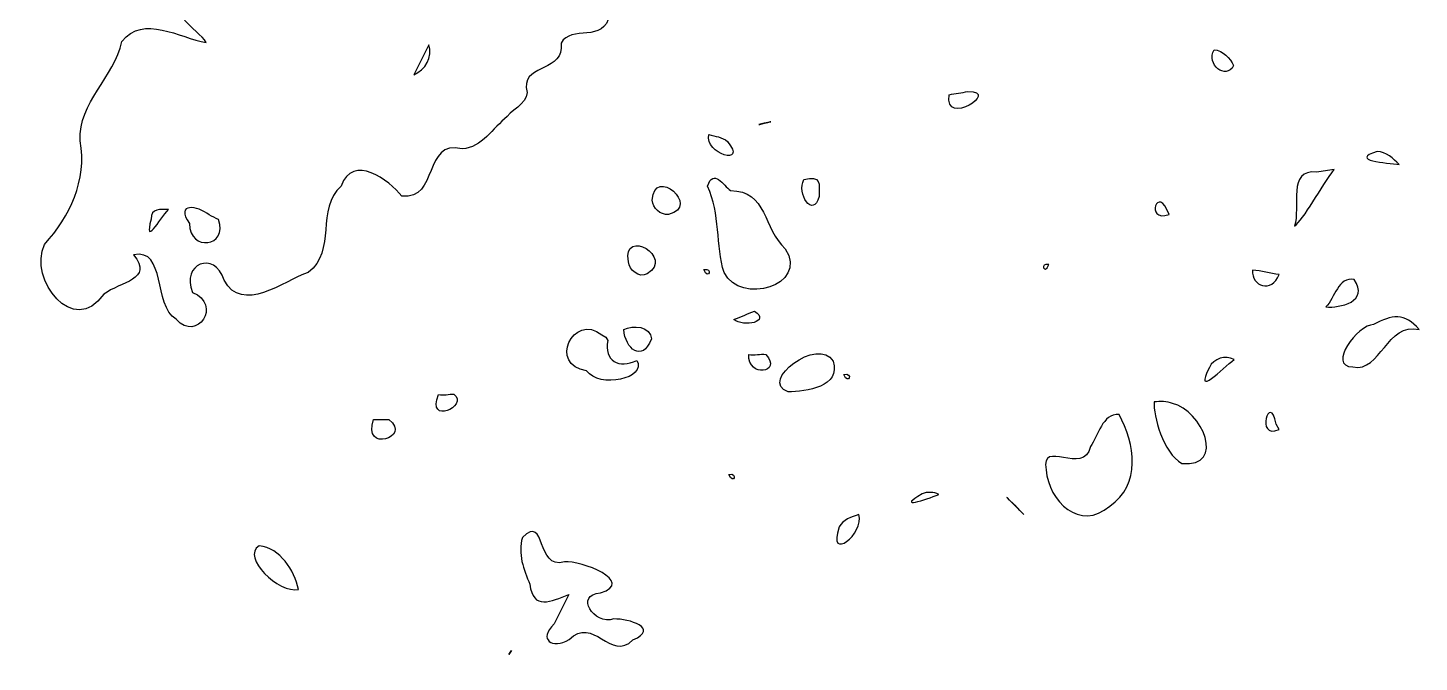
# Model space of a CAD drawing. Header units: centimetres. Extents: x -10.8 to 7.1, y -6.8 to 6.6.
# Drawn here: x 0.229 to 1.887, y -4.136 to -3.379 of the extents above; entities that cross this region are included whole.
import ezdxf

# ---------------------------------------------------------------- set-up
doc = ezdxf.new("R2010")
doc.units = ezdxf.units.CM
doc.header["$MEASUREMENT"] = 0
doc.layers.add('Layer 1', color=7, linetype='Continuous')

msp = doc.modelspace()

# ---------------------------------------------------------------- linework, layer by layer
at = {"layer": 'Layer 1'}
for points, knots in [([(0.86575, -3.13124), (0.85661, -3.14041), (0.87076, -3.16453), (0.85048, -3.14718), (0.85048, -3.14718), (0.81396, -3.12699), (0.76964, -3.15635), (0.74378, -3.18075), (0.74378, -3.18075), (0.7464, -3.21548), (0.81424, -3.19541), (0.79037, -3.23932), (0.79037, -3.23932), (0.79596, -3.26402), (0.77169, -3.2549), (0.75687, -3.25648), (0.75687, -3.25648), (0.74445, -3.24873), (0.79124, -3.20666), (0.75244, -3.21026), (0.75244, -3.21026), (0.70326, -3.18142), (0.7033, -3.27168), (0.73242, -3.29266), (0.73242, -3.29266), (0.74634, -3.29946), (0.76727, -3.30524), (0.74227, -3.31618), (0.74227, -3.31618), (0.72828, -3.33198), (0.69937, -3.34842), (0.70621, -3.31327), (0.70621, -3.31327), (0.70557, -3.27704), (0.65143, -3.28225), (0.6411, -3.26948), (0.6411, -3.26948), (0.65962, -3.24691), (0.6796, -3.18382), (0.62812, -3.1963), (0.62812, -3.1963), (0.58823, -3.21398), (0.60562, -3.27236), (0.57926, -3.29576), (0.57926, -3.29576), (0.5418, -3.28258), (0.51246, -3.30486), (0.47774, -3.31208), (0.47774, -3.31208), (0.46276, -3.28722), (0.52526, -3.28032), (0.53349, -3.25479), (0.53349, -3.25479), (0.56387, -3.22102), (0.50504, -3.20812), (0.48707, -3.23503), (0.48707, -3.23503), (0.44739, -3.25377), (0.4191, -3.28459), (0.41599, -3.33015), (0.41599, -3.33015), (0.38577, -3.35933), (0.43215, -3.38057), (0.44117, -3.39719), (0.44117, -3.39719), (0.40941, -3.39167), (0.36626, -3.36296), (0.34085, -3.39577), (0.34085, -3.39577), (0.33164, -3.43845), (0.28847, -3.46862), (0.2912, -3.51425), (0.2912, -3.51425), (0.29933, -3.56211), (0.27856, -3.60418), (0.24869, -3.63788), (0.24869, -3.63788), (0.22862, -3.6797), (0.28365, -3.7495), (0.31913, -3.69746), (0.31913, -3.69746), (0.33877, -3.68213), (0.37912, -3.68036), (0.3547, -3.65033), (0.3547, -3.65033), (0.39366, -3.64211), (0.3779, -3.71019), (0.40537, -3.72732), (0.40537, -3.72732), (0.43061, -3.75542), (0.46049, -3.7095), (0.42501, -3.69524), (0.42501, -3.69524), (0.4107, -3.6615), (0.45103, -3.64422), (0.46265, -3.68073), (0.46265, -3.68073), (0.48409, -3.72118), (0.53329, -3.68191), (0.563, -3.67128), (0.563, -3.67128), (0.59651, -3.6458), (0.57183, -3.5954), (0.60196, -3.56828), (0.60196, -3.56828), (0.61601, -3.52887), (0.65956, -3.56118), (0.67435, -3.58032), (0.67435, -3.58032), (0.7189, -3.58541), (0.69906, -3.51225), (0.74619, -3.524), (0.74619, -3.524), (0.77028, -3.52226), (0.78263, -3.49911), (0.80014, -3.48547), (0.80014, -3.48547), (0.80863, -3.47433), (0.82854, -3.46785), (0.8227, -3.45088), (0.8227, -3.45088), (0.82145, -3.42165), (0.86838, -3.43274), (0.86433, -3.39766), (0.86433, -3.39766), (0.87572, -3.37556), (0.91569, -3.39876), (0.92217, -3.36382), (0.92217, -3.36382), (0.93421, -3.32857), (0.88019, -3.35611), (0.87651, -3.32222), (0.87651, -3.32222), (0.8555, -3.29739), (0.91528, -3.27655), (0.88904, -3.24646), (0.88904, -3.24646), (0.88127, -3.23086), (0.87119, -3.1889), (0.90267, -3.20916), (0.90267, -3.20916), (0.93627, -3.21523), (0.95787, -3.15), (0.91819, -3.14767), (0.91819, -3.14767), (0.89369, -3.15856), (0.87523, -3.16214), (0.87866, -3.1351), (0.87866, -3.1351), (0.87866, -3.1351), (0.8718, -3.13348), (0.8718, -3.13348), (0.8718, -3.13348), (0.8718, -3.13348), (0.86575, -3.13125), (0.86575, -3.13125), (0.86575, -3.13125), (0.86575, -3.13125), (0.86575, -3.13124), (0.86575, -3.13124)], [0, 0, 0, 0, 0.0243902, 0.0243902, 0.0243902, 0.0243902, 0.0487805, 0.0487805, 0.0487805, 0.0487805, 0.0731707, 0.0731707, 0.0731707, 0.0731707, 0.097561, 0.097561, 0.097561, 0.097561, 0.1219512, 0.1219512, 0.1219512, 0.1219512, 0.1463415, 0.1463415, 0.1463415, 0.1463415, 0.1707317, 0.1707317, 0.1707317, 0.1707317, 0.195122, 0.195122, 0.195122, 0.195122, 0.2195122, 0.2195122, 0.2195122, 0.2195122, 0.2439024, 0.2439024, 0.2439024, 0.2439024, 0.2682927, 0.2682927, 0.2682927, 0.2682927, 0.2926829, 0.2926829, 0.2926829, 0.2926829, 0.3170732, 0.3170732, 0.3170732, 0.3170732, 0.3414634, 0.3414634, 0.3414634, 0.3414634, 0.3658537, 0.3658537, 0.3658537, 0.3658537, 0.3902439, 0.3902439, 0.3902439, 0.3902439, 0.4146341, 0.4146341, 0.4146341, 0.4146341, 0.4390244, 0.4390244, 0.4390244, 0.4390244, 0.4634146, 0.4634146, 0.4634146, 0.4634146, 0.4878049, 0.4878049, 0.4878049, 0.4878049, 0.5121951, 0.5121951, 0.5121951, 0.5121951, 0.5365854, 0.5365854, 0.5365854, 0.5365854, 0.5609756, 0.5609756, 0.5609756, 0.5609756, 0.5853659, 0.5853659, 0.5853659, 0.5853659, 0.6097561, 0.6097561, 0.6097561, 0.6097561, 0.6341463, 0.6341463, 0.6341463, 0.6341463, 0.6585366, 0.6585366, 0.6585366, 0.6585366, 0.6829268, 0.6829268, 0.6829268, 0.6829268, 0.7073171, 0.7073171, 0.7073171, 0.7073171, 0.7317073, 0.7317073, 0.7317073, 0.7317073, 0.7560976, 0.7560976, 0.7560976, 0.7560976, 0.7804878, 0.7804878, 0.7804878, 0.7804878, 0.804878, 0.804878, 0.804878, 0.804878, 0.8292683, 0.8292683, 0.8292683, 0.8292683, 0.8536585, 0.8536585, 0.8536585, 0.8536585, 0.8780488, 0.8780488, 0.8780488, 0.8780488, 0.902439, 0.902439, 0.902439, 0.902439, 0.9268293, 0.9268293, 0.9268293, 0.9268293, 0.9512195, 0.9512195, 0.9512195, 0.9512195, 1, 1, 1, 1]), ([(0.6886, -3.43539), (0.6886, -3.43539), (0.70649, -3.39961), (0.70649, -3.39961), (0.70649, -3.39961), (0.71193, -3.4143), (0.70232, -3.42977), (0.6886, -3.43539)], [0, 0, 0, 0, 0.3333333, 0.3333333, 0.3333333, 0.3333333, 1, 1, 1, 1]), ([(1.64276, -3.40557), (1.63269, -3.42357), (1.65716, -3.442), (1.66592, -3.42462), (1.66592, -3.42462), (1.66201, -3.41539), (1.65312, -3.40658), (1.64276, -3.40557)], [0, 0, 0, 0, 0.3333333, 0.3333333, 0.3333333, 0.3333333, 1, 1, 1, 1]), ([(1.32683, -3.45926), (1.32049, -3.49913), (1.38919, -3.45438), (1.34908, -3.45555), (1.34908, -3.45555), (1.34166, -3.45679), (1.33425, -3.45802), (1.32683, -3.45926)], [0, 0, 0, 0, 0.3333333, 0.3333333, 0.3333333, 0.3333333, 1, 1, 1, 1]), ([(1.10015, -3.49504), (1.11983, -3.49012), (1.11763, -3.49067), (1.10119, -3.49478), (1.10119, -3.49478), (1.10119, -3.49478), (1.10015, -3.49504), (1.10015, -3.49504)], [0, 0, 0, 0, 0.3333333, 0.3333333, 0.3333333, 0.3333333, 1, 1, 1, 1]), ([(1.04047, -3.50696), (1.0349, -3.52992), (1.08749, -3.54534), (1.06254, -3.515), (1.06254, -3.515), (1.05635, -3.50972), (1.04801, -3.50897), (1.04047, -3.50696)], [0, 0, 0, 0, 0.3333333, 0.3333333, 0.3333333, 0.3333333, 1, 1, 1, 1]), ([(1.86342, -3.54274), (1.8492, -3.54059), (1.80254, -3.5381), (1.83712, -3.52703), (1.83712, -3.52703), (1.84781, -3.52772), (1.85641, -3.53535), (1.86342, -3.54274)], [0, 0, 0, 0, 0.3333333, 0.3333333, 0.3333333, 0.3333333, 1, 1, 1, 1]), ([(0.99246, -3.6022), (1.03137, -3.59271), (0.97541, -3.54371), (0.97299, -3.58501), (0.97299, -3.58501), (0.97341, -3.59473), (0.98277, -3.60297), (0.99246, -3.6022)], [0, 0, 0, 0, 0.3333333, 0.3333333, 0.3333333, 0.3333333, 1, 1, 1, 1]), ([(1.0389, -3.5685), (1.05426, -3.60148), (1.04869, -3.63892), (1.05854, -3.67163), (1.05854, -3.67163), (1.07827, -3.71052), (1.15962, -3.68783), (1.1316, -3.64323), (1.1316, -3.64323), (1.10544, -3.61966), (1.10977, -3.57321), (1.06625, -3.57377), (1.06625, -3.57377), (1.05772, -3.56752), (1.0461, -3.54658), (1.03891, -3.5685), (1.03891, -3.5685), (1.03891, -3.5685), (1.0389, -3.5685), (1.0389, -3.5685)], [0, 0, 0, 0, 0.1666667, 0.1666667, 0.1666667, 0.1666667, 0.3333333, 0.3333333, 0.3333333, 0.3333333, 0.5, 0.5, 0.5, 0.5, 0.6666667, 0.6666667, 0.6666667, 0.6666667, 1, 1, 1, 1]), ([(1.78588, -3.54871), (1.77098, -3.56869), (1.74901, -3.60873), (1.73854, -3.61617), (1.73854, -3.61617), (1.74612, -3.5935), (1.72935, -3.54769), (1.765, -3.55169), (1.765, -3.55169), (1.77196, -3.5507), (1.77891, -3.5497), (1.78587, -3.54871), (1.78587, -3.54871), (1.78587, -3.54871), (1.78588, -3.54871), (1.78588, -3.54871)], [0, 0, 0, 0, 0.2, 0.2, 0.2, 0.2, 0.4, 0.4, 0.4, 0.4, 0.6, 0.6, 0.6, 0.6, 1, 1, 1, 1]), ([(1.15372, -3.56063), (1.14425, -3.57703), (1.16512, -3.60775), (1.17197, -3.58061), (1.17197, -3.58061), (1.17219, -3.56468), (1.17448, -3.5555), (1.15372, -3.56063)], [0, 0, 0, 0, 0.3333333, 0.3333333, 0.3333333, 0.3333333, 1, 1, 1, 1]), ([(0.39639, -3.59641), (0.38545, -3.60759), (0.36664, -3.64217), (0.37561, -3.60785), (0.37561, -3.60785), (0.37516, -3.59414), (0.38729, -3.59645), (0.39639, -3.59641)], [0, 0, 0, 0, 0.3333333, 0.3333333, 0.3333333, 0.3333333, 1, 1, 1, 1]), ([(0.456, -3.60834), (0.4677, -3.64095), (0.42153, -3.64701), (0.42122, -3.61317), (0.42122, -3.61317), (0.40396, -3.58749), (0.43128, -3.59157), (0.44476, -3.60272), (0.44476, -3.60272), (0.44851, -3.60459), (0.45225, -3.60647), (0.456, -3.60834)], [0, 0, 0, 0, 0.25, 0.25, 0.25, 0.25, 0.5, 0.5, 0.5, 0.5, 1, 1, 1, 1]), ([(0.96693, -3.67292), (1.00026, -3.65358), (0.93736, -3.61701), (0.94453, -3.65853), (0.94453, -3.65853), (0.94572, -3.66837), (0.957, -3.67857), (0.96693, -3.67292)], [0, 0, 0, 0, 0.3333333, 0.3333333, 0.3333333, 0.3333333, 1, 1, 1, 1]), ([(1.72019, -3.67394), (1.7116, -3.69604), (1.68703, -3.68833), (1.68869, -3.66873), (1.68869, -3.66873), (1.69921, -3.66899), (1.70958, -3.67306), (1.72019, -3.67394)], [0, 0, 0, 0, 0.3333333, 0.3333333, 0.3333333, 0.3333333, 1, 1, 1, 1]), ([(1.80964, -3.6799), (1.82842, -3.70606), (1.79225, -3.71427), (1.77603, -3.71242), (1.77603, -3.71242), (1.78668, -3.70192), (1.79071, -3.676), (1.80964, -3.6799)], [0, 0, 0, 0, 0.3333333, 0.3333333, 0.3333333, 0.3333333, 1, 1, 1, 1]), ([(0.91306, -3.74568), (0.87811, -3.71906), (0.84912, -3.78254), (0.89475, -3.78867), (0.89475, -3.78867), (0.90964, -3.81045), (0.96749, -3.79784), (0.95465, -3.77627), (0.95465, -3.77627), (0.93334, -3.78713), (0.91494, -3.77702), (0.92007, -3.75241), (0.92007, -3.75241), (0.92007, -3.75241), (0.91756, -3.74863), (0.91756, -3.74863), (0.91756, -3.74863), (0.91756, -3.74863), (0.91305, -3.74568), (0.91305, -3.74568), (0.91305, -3.74568), (0.91305, -3.74568), (0.91306, -3.74568), (0.91306, -3.74568)], [0, 0, 0, 0, 0.1428571, 0.1428571, 0.1428571, 0.1428571, 0.2857143, 0.2857143, 0.2857143, 0.2857143, 0.4285714, 0.4285714, 0.4285714, 0.4285714, 0.5714286, 0.5714286, 0.5714286, 0.5714286, 0.7142857, 0.7142857, 0.7142857, 0.7142857, 1, 1, 1, 1]), ([(1.07019, -3.72761), (1.08235, -3.7369), (1.11449, -3.7305), (1.09484, -3.71757), (1.09484, -3.71757), (1.08654, -3.72069), (1.07855, -3.72459), (1.07019, -3.72761)], [0, 0, 0, 0, 0.3333333, 0.3333333, 0.3333333, 0.3333333, 1, 1, 1, 1]), ([(1.88721, -3.73954), (1.8486, -3.73016), (1.84144, -3.79112), (1.8082, -3.78412), (1.8082, -3.78412), (1.77674, -3.78367), (1.81399, -3.73321), (1.83293, -3.73365), (1.83293, -3.73365), (1.85469, -3.72157), (1.86962, -3.71929), (1.88721, -3.73954)], [0, 0, 0, 0, 0.25, 0.25, 0.25, 0.25, 0.5, 0.5, 0.5, 0.5, 1, 1, 1, 1]), ([(0.93902, -3.73954), (0.9407, -3.76228), (0.96107, -3.77944), (0.9719, -3.75078), (0.9719, -3.75078), (0.97179, -3.73531), (0.9494, -3.73394), (0.93902, -3.73954)], [0, 0, 0, 0, 0.3333333, 0.3333333, 0.3333333, 0.3333333, 1, 1, 1, 1]), ([(1.18845, -3.77722), (1.17158, -3.747), (1.09906, -3.80122), (1.13492, -3.81373), (1.13492, -3.81373), (1.15581, -3.81394), (1.19898, -3.80778), (1.18845, -3.77722)], [0, 0, 0, 0, 0.3333333, 0.3333333, 0.3333333, 0.3333333, 1, 1, 1, 1]), ([(1.08809, -3.76935), (1.0867, -3.79745), (1.12833, -3.79115), (1.10845, -3.76921), (1.10845, -3.76921), (1.10164, -3.76823), (1.09489, -3.77045), (1.08809, -3.76935)], [0, 0, 0, 0, 0.3333333, 0.3333333, 0.3333333, 0.3333333, 1, 1, 1, 1]), ([(1.66655, -3.77532), (1.65314, -3.7853), (1.6181, -3.82241), (1.63708, -3.78473), (1.63708, -3.78473), (1.64243, -3.77369), (1.65587, -3.76987), (1.66655, -3.77532)], [0, 0, 0, 0, 0.3333333, 0.3333333, 0.3333333, 0.3333333, 1, 1, 1, 1]), ([(1.72023, -3.8588), (1.69082, -3.8716), (1.70958, -3.81303), (1.71673, -3.8523), (1.71673, -3.8523), (1.71673, -3.8523), (1.72023, -3.8588), (1.72023, -3.8588)], [0, 0, 0, 0, 0.3333333, 0.3333333, 0.3333333, 0.3333333, 1, 1, 1, 1]), ([(0.71837, -3.81706), (0.70295, -3.85418), (0.75492, -3.83102), (0.73664, -3.81656), (0.73664, -3.81656), (0.73055, -3.81646), (0.72444, -3.81834), (0.71837, -3.81706)], [0, 0, 0, 0, 0.3333333, 0.3333333, 0.3333333, 0.3333333, 1, 1, 1, 1]), ([(1.59327, -3.82785), (1.62774, -3.83478), (1.65855, -3.90521), (1.60416, -3.89923), (1.60416, -3.89923), (1.58197, -3.88682), (1.57013, -3.84201), (1.57131, -3.8259), (1.57131, -3.8259), (1.57862, -3.82499), (1.58632, -3.82517), (1.59327, -3.82785)], [0, 0, 0, 0, 0.25, 0.25, 0.25, 0.25, 0.5, 0.5, 0.5, 0.5, 1, 1, 1, 1]), ([(0.64084, -3.84688), (0.62614, -3.8872), (0.68727, -3.86818), (0.659, -3.84688), (0.659, -3.84688), (0.65295, -3.84673), (0.64689, -3.84704), (0.64084, -3.84688)], [0, 0, 0, 0, 0.3333333, 0.3333333, 0.3333333, 0.3333333, 1, 1, 1, 1]), ([(1.5294, -3.84091), (1.54847, -3.87546), (1.55633, -3.92491), (1.51834, -3.95018), (1.51834, -3.95018), (1.48298, -3.98089), (1.4456, -3.94453), (1.44254, -3.90694), (1.44254, -3.90694), (1.43529, -3.86867), (1.48773, -3.91532), (1.49531, -3.87907), (1.49531, -3.87907), (1.50465, -3.86645), (1.50954, -3.83959), (1.5294, -3.84092), (1.5294, -3.84092), (1.5294, -3.84092), (1.5294, -3.84091), (1.5294, -3.84091)], [0, 0, 0, 0, 0.1666667, 0.1666667, 0.1666667, 0.1666667, 0.3333333, 0.3333333, 0.3333333, 0.3333333, 0.5, 0.5, 0.5, 0.5, 0.6666667, 0.6666667, 0.6666667, 0.6666667, 1, 1, 1, 1]), ([(1.3147, -3.93633), (1.29895, -3.94245), (1.26291, -3.95445), (1.29475, -3.93549), (1.29475, -3.93549), (1.30112, -3.9328), (1.30855, -3.93327), (1.3147, -3.93633)], [0, 0, 0, 0, 0.3333333, 0.3333333, 0.3333333, 0.3333333, 1, 1, 1, 1]), ([(1.41608, -3.96018), (1.41125, -3.95535), (1.39198, -3.93608), (1.39638, -3.94048), (1.39638, -3.94048), (1.40295, -3.94705), (1.40951, -3.95361), (1.41608, -3.96018)], [0, 0, 0, 0, 0.3333333, 0.3333333, 0.3333333, 0.3333333, 1, 1, 1, 1]), ([(0.81821, -3.98755), (0.84739, -3.95901), (0.83343, -4.02681), (0.86845, -4.01678), (0.86845, -4.01678), (0.88778, -4.01463), (0.95395, -4.04043), (0.91115, -4.05376), (0.91115, -4.05376), (0.88027, -4.0555), (0.90332, -4.09253), (0.92707, -4.08486), (0.92707, -4.08486), (0.94512, -4.0845), (0.98251, -4.09568), (0.94988, -4.10992), (0.94988, -4.10992), (0.92364, -4.13643), (0.90212, -4.07985), (0.87403, -4.10954), (0.87403, -4.10954), (0.85351, -4.12132), (0.83682, -4.10942), (0.85588, -4.09068), (0.85588, -4.09068), (0.85588, -4.09068), (0.87343, -4.05559), (0.87343, -4.05559), (0.87343, -4.05559), (0.85233, -4.06415), (0.83066, -4.07464), (0.82714, -4.0435), (0.82714, -4.0435), (0.81962, -4.02613), (0.81247, -4.00653), (0.81821, -3.98754), (0.81821, -3.98754), (0.81821, -3.98754), (0.81821, -3.98755), (0.81821, -3.98755)], [0, 0, 0, 0, 0.0909091, 0.0909091, 0.0909091, 0.0909091, 0.1818182, 0.1818182, 0.1818182, 0.1818182, 0.2727273, 0.2727273, 0.2727273, 0.2727273, 0.3636364, 0.3636364, 0.3636364, 0.3636364, 0.4545455, 0.4545455, 0.4545455, 0.4545455, 0.5454545, 0.5454545, 0.5454545, 0.5454545, 0.6363636, 0.6363636, 0.6363636, 0.6363636, 0.7272727, 0.7272727, 0.7272727, 0.7272727, 0.8181818, 0.8181818, 0.8181818, 0.8181818, 1, 1, 1, 1]), ([(1.21929, -3.96018), (1.22639, -3.98299), (1.18116, -4.01834), (1.19582, -3.97507), (1.19582, -3.97507), (1.20002, -3.96594), (1.21068, -3.96329), (1.21929, -3.96018)], [0, 0, 0, 0, 0.3333333, 0.3333333, 0.3333333, 0.3333333, 1, 1, 1, 1]), ([(0.5514, -4.04963), (0.52781, -4.05484), (0.48259, -4.01098), (0.50421, -3.99744), (0.50421, -3.99744), (0.53032, -4.00086), (0.54559, -4.02621), (0.5514, -4.04963)], [0, 0, 0, 0, 0.3333333, 0.3333333, 0.3333333, 0.3333333, 1, 1, 1, 1]), ([(0.8019, -4.12716), (0.8019, -4.12716), (0.80513, -4.12232), (0.80513, -4.12232), (0.80513, -4.12232), (0.80513, -4.12232), (0.8019, -4.12716), (0.8019, -4.12716)], [0, 0, 0, 0, 0.3333333, 0.3333333, 0.3333333, 0.3333333, 1, 1, 1, 1])]:
    msp.add_open_spline(points, degree=3, knots=knots, dxfattribs=at)
for points in [[(1.58903, -3.60238), (1.55908, -3.61229), (1.57611, -3.56407), (1.58903, -3.60238)], [(1.0344, -3.66797), (1.03995, -3.68145), (1.04597, -3.66507), (1.0344, -3.66797)], [(1.44588, -3.66201), (1.44033, -3.67549), (1.43431, -3.65911), (1.44588, -3.66201)], [(1.20141, -3.79321), (1.20696, -3.80669), (1.21298, -3.79031), (1.20141, -3.79321)], [(1.06423, -3.91247), (1.06978, -3.92595), (1.0758, -3.90957), (1.06423, -3.91247)]]:
    msp.add_open_spline(points, degree=3, dxfattribs=at)

doc.saveas('drawing.dxf')
